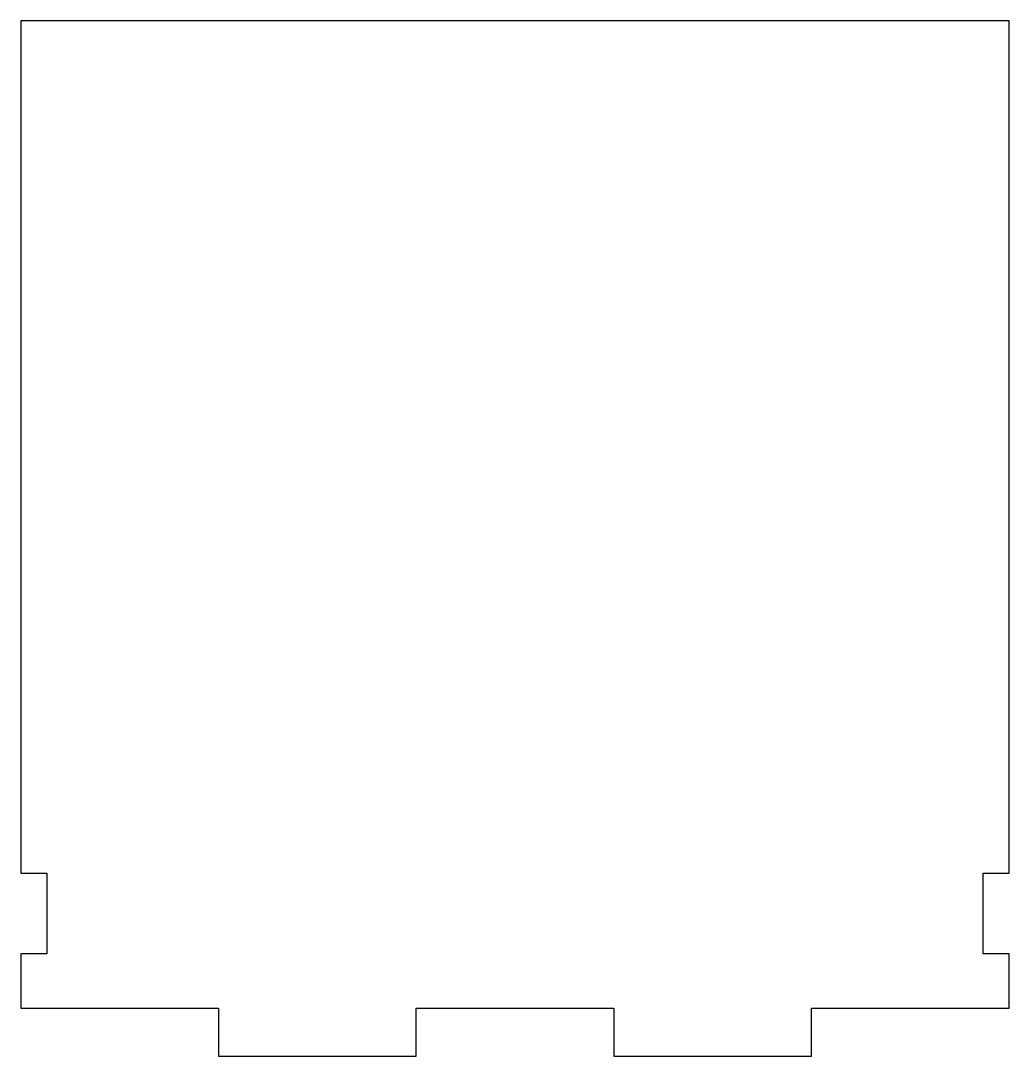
# Model space of a CAD drawing. Header units: millimetres. Extents: x -51 to 51, y -15 to 92.
import ezdxf

# ---------------------------------------------------------------- set-up
doc = ezdxf.new("R2010")
doc.units = ezdxf.units.MM

msp = doc.modelspace()

# ---------------------------------------------------------------- linework, layer by layer
at = {"color": 7, "linetype": 'Continuous', "lineweight": 25}
for p, q in [((-51.2, 92.5), (-51.2, 4.17)), ((51.2, 92.5), (-51.2, 92.5)), ((51.2, 4.17), (51.2, 92.5)), ((-51.2, 4.17), (-48.5, 4.17)), ((-48.5, 4.17), (-48.5, -4.17)), ((48.5, 4.17), (51.2, 4.17)), ((48.5, -4.17), (48.5, 4.17)), ((-51.2, -4.17), (-51.2, -9.8)), ((-48.5, -4.17), (-51.2, -4.17)), ((51.2, -4.17), (48.5, -4.17)), ((51.2, -9.8), (51.2, -4.17)), ((-51.2, -9.8), (-30.72, -9.8)), ((-30.72, -9.8), (-30.72, -14.8)), ((-10.24, -9.8), (10.24, -9.8)), ((-10.24, -14.8), (-10.24, -9.8)), ((10.24, -9.8), (10.24, -14.8)), ((30.72, -9.8), (51.2, -9.8)), ((30.72, -14.8), (30.72, -9.8)), ((-30.72, -14.8), (-10.24, -14.8)), ((10.24, -14.8), (30.72, -14.8))]:
    msp.add_line(p, q, dxfattribs=at)

doc.saveas('drawing.dxf')
